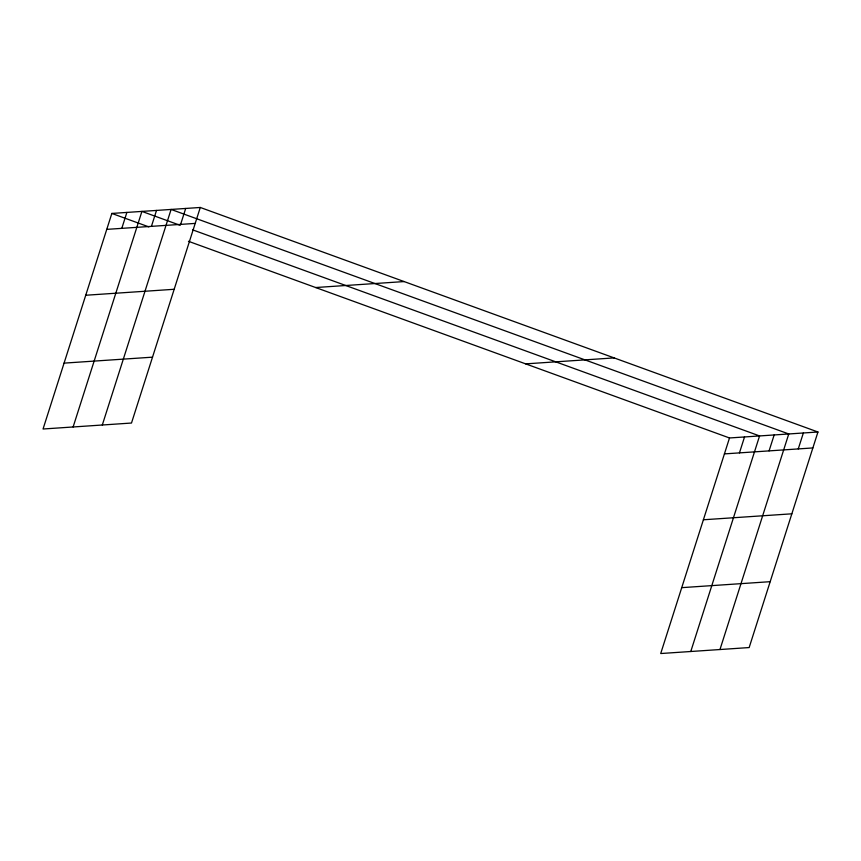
<?xml version="1.0" encoding="UTF-8"?>
<svg xmlns="http://www.w3.org/2000/svg" width="861" height="861" viewBox="0 0 861 861"><rect width="100%" height="100%" fill="white"/><g stroke="black" fill="none" stroke-linecap="round" stroke-linejoin="round"><path stroke-width="1.29" d="M200.29 207.469L111.844 213.442L43.05 429.004L131.496 423.031L200.29 207.469L817.95 431.996L749.156 647.558L660.71 653.531L729.504 437.969L817.95 431.996M121.799 228.359L126.879 212.419M73.12 426.97L141.914 211.408L180.207 225.334M151.428 226.368L156.508 210.428M102.308 425L171.102 209.438L788.762 433.966L719.968 649.528M180.616 224.398L185.696 208.459M739.448 452.886L744.539 436.947M690.78 651.497L759.574 435.935L192.563 229.822M769.077 450.884L774.168 434.956M798.265 448.915L803.356 432.986M106.764 229.37L195.21 223.408M85.734 295.248L174.18 289.285M315.675 287.531L404.121 281.569M64.069 363.127L152.526 357.164M525.673 363.869L614.119 357.907M724.413 453.898L812.859 447.935M703.394 519.775L791.84 513.813M681.729 587.654L770.175 581.681M111.844 213.442L148.899 226.906M188.43 241.284L729.504 437.969"/></g></svg>
